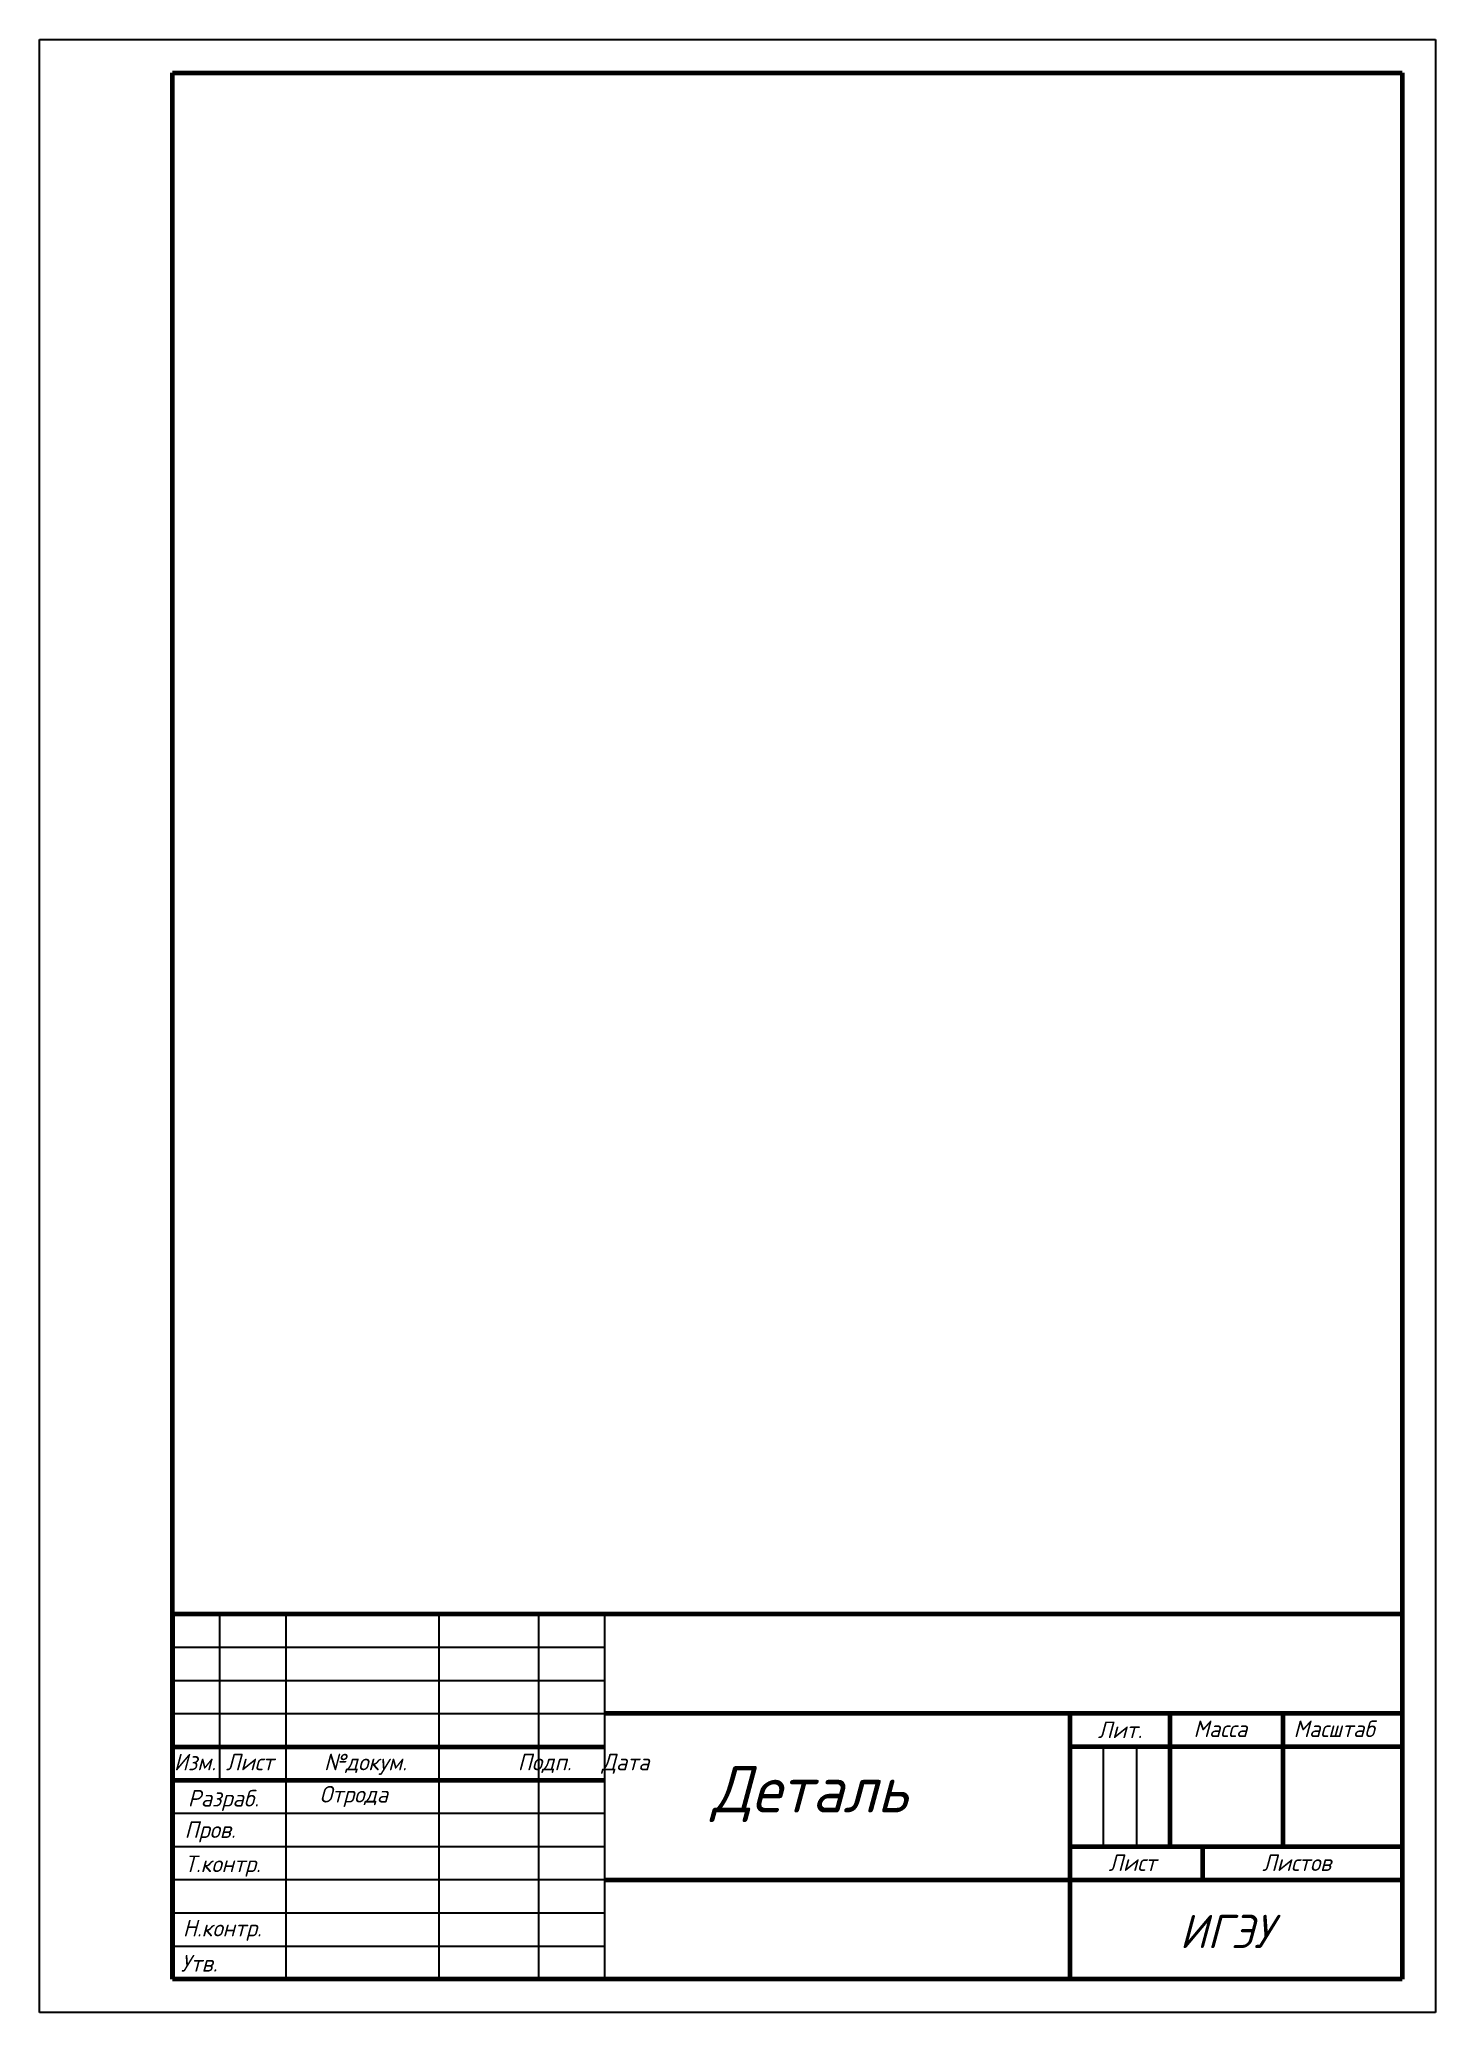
# Paper-space layout 'А4' of a CAD drawing. Header units: millimetres. Extents: x 0 to 210, y 0 to 297.
import ezdxf

# ---------------------------------------------------------------- set-up
doc = ezdxf.new("R2010")
doc.units = ezdxf.units.MM
doc.layers.add('Основные линии', color=10, linetype='Continuous', lineweight=70)
doc.layers.add('Тонкие', color=90, linetype='Continuous', lineweight=30)
doc.styles.add('ГОСТ-2.5', font='', dxfattribs={"oblique": 15, "height": 2.5})
doc.styles.add('ГОСТ-5', font='', dxfattribs={"oblique": 15, "height": 5})
doc.styles.add('ГОСТ-7', font='', dxfattribs={"oblique": 15, "height": 7})
doc.styles.get('ГОСТ-2.5').set_extended_font_data('GOST Common')
doc.styles.get('ГОСТ-5').set_extended_font_data('GOST Common')
doc.styles.get('ГОСТ-7').set_extended_font_data('GOST Common')

# ---------------------------------------------------------------- blocks, each defined once
blk = doc.blocks.new('А4')
at = {"layer": 'Основные линии'}
for p, q in [((20, 5), (20, 292)), ((20, 292), (205.09, 292)), ((205.09, 292), (205.09, 5)), ((20.09, 5), (20.09, 60)), ((20.09, 60), (205.09, 60)), ((205.09, 45), (85.09, 45)), ((155.09, 40), (155.09, 45)), ((170.09, 45), (170.09, 25)), ((187.09, 45), (187.09, 30)), ((20.09, 40), (85.09, 40)), ((205.09, 40), (155.09, 40)), ((155.09, 5), (155.09, 40)), ((20.09, 35), (85.09, 35)), ((187.09, 30), (187.09, 25)), ((155.09, 25), (205.09, 25)), ((175.09, 20), (175.09, 25)), ((85.09, 20), (205.09, 20)), ((205.09, 5), (20, 5))]:
    blk.add_line(p, q, dxfattribs=at)
at = {"layer": 'Тонкие'}
for p, q in [((0, 297), (210.09, 297)), ((0, 0), (0, 297)), ((210.09, 297), (210.09, 0)), ((27.09, 60), (27.09, 35)), ((37.09, 60), (37.09, 5)), ((60.09, 60), (60.09, 5)), ((75.09, 60), (75.09, 5)), ((85.09, 5), (85.09, 60)), ((20.09, 55), (85.09, 55)), ((20.09, 50), (85.09, 50)), ((20.09, 45), (85.09, 45)), ((160.09, 40), (160.09, 25)), ((165.09, 40), (165.09, 25)), ((20.09, 30), (85.09, 30)), ((20.09, 25), (85.09, 25)), ((85.09, 20), (20.09, 20)), ((20.09, 15), (85.09, 15)), ((20.09, 10), (85.09, 10)), ((210.09, 0), (0, 0))]:
    blk.add_line(p, q, dxfattribs=at)
at = {"layer": 'Тонкие', "attachment_point": 1}
for s, insert, char_height, width, style in [('Лит.', (159.25, 43.81), 2.5, 15, 'ГОСТ-2.5'), ('Масса', (173.66, 43.96), 2.5, 17, 'ГОСТ-2.5'), ('Масштаб', (188.72, 43.96), 2.5, 18, 'ГОСТ-2.5'), ('Изм. Лист     №докум.           Подп.   Дата', (20.24, 38.96), 2.5, 154.7025, 'ГОСТ-2.5'), ('Деталь', (101.16, 37.12), 7, 70, 'ГОСТ-7'), ('Разраб.', (22.32, 33.51), 2.5, 14.3217, 'ГОСТ-2.5'), ('Отрода', (42.15, 34.11), 2.5, 23, 'ГОСТ-2.5'), ('Пров.', (21.83, 28.78), 2.5, 14.3217, 'ГОСТ-2.5'), ('Лист', (160.89, 23.81), 2.5, 20, 'ГОСТ-2.5'), ('Листов', (184.02, 23.81), 2.5, 30, 'ГОСТ-2.5'), ('Т.контр.\\P', (21.85, 23.63), 2.5, 53.6434, 'ГОСТ-2.5'), ('Н.контр.', (21.58, 13.96), 2.5, 17, 'ГОСТ-2.5'), ('ИГЭУ', (171.57, 14.71), 5, 50, 'ГОСТ-5'), ('Утв.', (21.28, 8.66), 2.5, 17, 'ГОСТ-2.5')]:
    blk.add_mtext(s, dxfattribs=dict(at, insert=insert, char_height=char_height, width=width, style=style))

psp = doc.layouts.new('А4')

# ---------------------------------------------------------------- block references
at = {"layer": 'Тонкие'}
psp.add_blockref('А4', (0.01, 0.07), dxfattribs=at)

doc.saveas('drawing.dxf')
